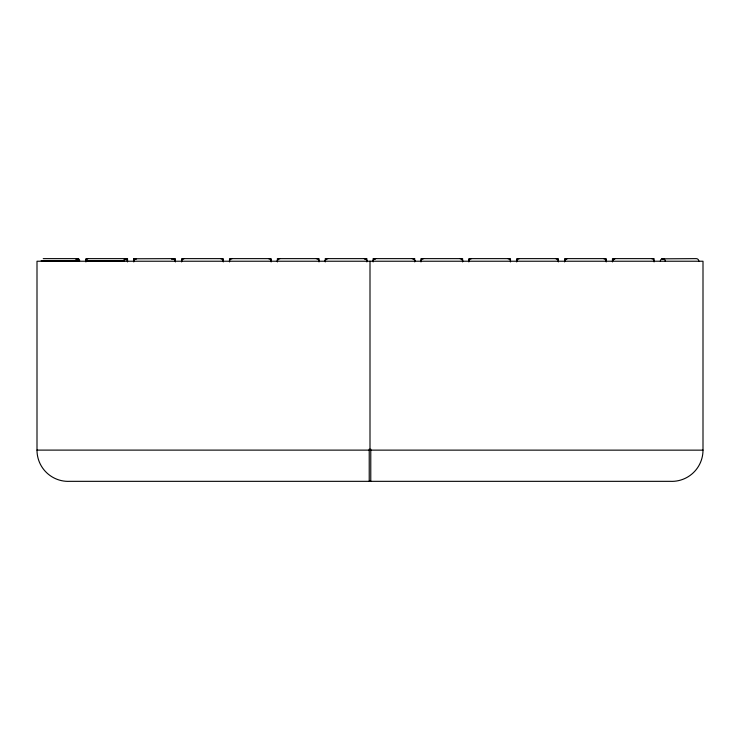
<?xml version="1.0" encoding="UTF-8"?>
<svg xmlns="http://www.w3.org/2000/svg" width="740" height="740" viewBox="0 0 740 740"><rect width="100%" height="100%" fill="white"/><g stroke="black" fill="none" stroke-linecap="round" stroke-linejoin="round"><path stroke-width="1.11" d="M135.059 259.398A2.599 1.859 -90 0 1 136.382 258.63L134.68 259.268L133.774 261.229A2.599 2.599 0 0 1 134.125 259.934M133.774 258.778L175.399 258.63L175.399 261.923M613.109 259.527L612.461 261.229L613.099 259.536M133.792 260.924L133.81 260.832A2.063 1.434 -90 0 1 134.023 260.138A2.794 1.961 89.7 0 1 134.513 259.425L136.382 258.63A2.599 2.599 0 0 0 134.541 259.398M373.524 259.832L373.45 259.971A2.054 1.443 -90 0 0 373.117 261.229L373.691 259.611M564.592 261.229L564.814 260.193A2.84 1.286 89.9 0 1 564.971 259.87L564.898 260.027A2.424 1.091 89.9 0 0 564.731 260.397A1.388 0.629 90 0 0 564.592 261.229A1.388 0.629 -90 0 1 564.731 260.406L564.999 259.842M421.254 260.101L421.171 260.276A1.841 1.193 -89.9 0 0 420.995 261.229A1.887 1.221 -89.9 0 1 421.254 260.11L421.411 259.814M469.132 260.073L469.049 260.249A1.748 1.036 90 0 0 468.855 261.229A1.804 1.064 -90 0 1 469.142 260.082L469.465 259.574M517.177 259.768L516.936 260.221A1.665 0.879 90 0 0 516.714 261.229A1.6 0.833 -89.8 0 1 516.899 260.332M325.989 259.463A2.322 1.748 -90 0 0 325.23 261.229A2.127 1.6 -90 0 1 325.563 260.008A2.683 2.017 -90 0 1 325.97 259.444L327.857 258.63M373.857 259.416L375.726 258.63L374.042 259.24M565.332 259.416L567.201 258.63L565.388 259.361M421.745 259.398L423.595 258.63M469.623 259.389L471.463 258.63M517.51 259.379L519.332 258.63M230.353 259.324L232.12 258.63M278.249 259.296L279.988 258.63M77.367 258.787L78.32 258.787M183.159 258.871L182.799 259.074A2.803 2.488 -90 0 0 182.447 259.361A2.905 2.571 -90 0 1 183.159 258.871L184.251 258.63M662.559 258.834L696.238 258.63A2.599 2.599 0 0 1 698.837 261.229M125.125 258.787L126.188 258.787M77.163 258.787L78.144 258.787M662.235 258.834L663.678 258.834M76.997 258.787L77.885 258.787M662.013 258.834L663.466 258.834M43.244 258.63L77.58 258.63A2.081 2.081 0 0 1 79.661 260.711L41.163 260.711M124.82 260.711L85.905 260.711A2.081 2.081 0 0 1 86.192 259.675M126.892 260.711L127.53 260.711A2.081 2.081 0 0 0 125.449 258.63A2.081 1.554 90 0 0 123.895 260.711M37 450.105L703 450.151A31.219 31.219 0 0 1 670.218 481.333L69.782 481.333A31.219 31.219 0 0 1 37 450.105L37 261.229L703 261.229L703 450.105M220.668 258.63L222.49 259.379M316.406 258.63L318.256 259.398M268.537 258.63L270.377 259.389M460.012 258.63L461.751 259.296M412.143 258.63L414.03 259.435A2.683 2.017 90 0 1 414.437 260.008A2.127 1.6 90 0 1 414.752 261.229A2.322 1.748 90 0 0 414.012 259.463L413.854 259.278M171.689 259.398A2.599 1.573 -90 0 1 172.799 258.63L174.871 259.657A2.35 1.887 89.7 0 1 175.417 261.229A2.599 2.599 0 0 0 175.056 259.934M507.88 258.63L509.647 259.324M555.749 258.63L557.202 259.074A2.803 2.488 90 0 1 557.553 259.361A2.905 2.571 90 0 0 556.841 258.871M603.618 258.63L605.422 259.361M172.799 258.834L173.724 258.834M173.179 258.834L173.502 258.834M125.449 258.787L126.013 258.787M365.958 259.24L364.274 258.63L366.143 259.416M663.207 258.834L662.938 258.63A2.599 2.599 0 0 0 660.33 261.229M653.309 259.379L652.921 259.055A2.766 2.673 89.8 0 0 651.487 258.63M270.535 259.574L270.951 260.249A1.748 1.036 -90 0 1 271.145 261.229A1.804 1.064 90 0 0 270.858 260.082M366.309 259.611L366.874 261.229A2.054 1.452 -90 0 0 366.55 259.981L366.476 259.832M222.823 259.768L223.11 260.323A1.665 0.879 -90 0 1 223.286 261.229A1.6 0.833 89.8 0 0 223.101 260.332M318.589 259.814L318.829 260.276A1.841 1.193 89.9 0 1 319.005 261.229A1.887 1.221 89.9 0 0 318.746 260.11M653.883 260.221L654.086 261.229M133.774 258.63L133.774 261.923M662.938 258.834L662.938 258.63A2.599 2.34 -90 0 1 665.269 261.229M654.086 261.923L654.086 258.63L612.461 258.63L612.461 261.923M606.217 261.923L606.217 258.63L564.592 258.63L564.592 261.923M558.349 261.923L558.349 258.63L516.724 258.63L516.724 261.923M510.48 261.923L510.48 258.63L468.855 258.63L468.855 261.923M462.611 261.923L462.611 258.63L420.986 258.63L420.986 261.923M414.742 261.923L414.742 258.63L373.117 258.63L373.117 261.923M370.777 449.106L370.777 481.324M370 261.229L370 450.105M369.223 449.106L369.223 481.324M366.874 261.923L366.874 258.63L325.249 258.63L325.249 261.923M319.005 261.923L319.005 258.63L277.38 258.63L277.38 261.923M271.136 261.923L271.136 258.63L229.511 258.63L229.511 261.923M223.267 261.923L223.267 258.63L181.642 258.63L181.642 261.923M127.53 261.923L127.53 258.63L85.905 258.63L85.905 261.923M77.58 258.787L77.58 258.63A2.081 1.859 90 0 0 75.721 260.711M172.799 258.63A2.599 2.599 0 0 1 174.64 259.398M181.642 261.229A2.433 2.155 -90 0 1 182.105 259.759M510.063 259.823A2.47 2.081 90 0 1 510.507 261.229M86.192 260.711A2.081 1.794 90 0 1 86.432 259.675M86.719 259.24A2.081 1.794 90 0 1 87.995 258.63A2.081 2.081 0 0 0 86.515 259.24M373.108 261.229A2.054 1.452 90 0 1 373.367 260.129M605.755 259.749A2.47 2.294 -90 0 1 606.226 261.229M229.493 261.229A2.47 2.081 -90 0 1 229.937 259.823M557.886 259.759A2.405 2.137 89.9 0 1 558.358 261.229M366.624 260.138A2.054 1.443 90 0 1 366.883 261.229M277.407 260.906L277.38 261.229A2.396 1.924 89.9 0 1 277.833 259.777A2.433 1.943 -90 0 0 277.398 260.906M613.432 259.204L615.07 258.63L613.432 259.204M462.611 261.229L462.593 260.906A2.433 1.943 90 0 0 462.167 259.777A2.396 1.924 -89.9 0 1 462.639 261.229"/></g></svg>
